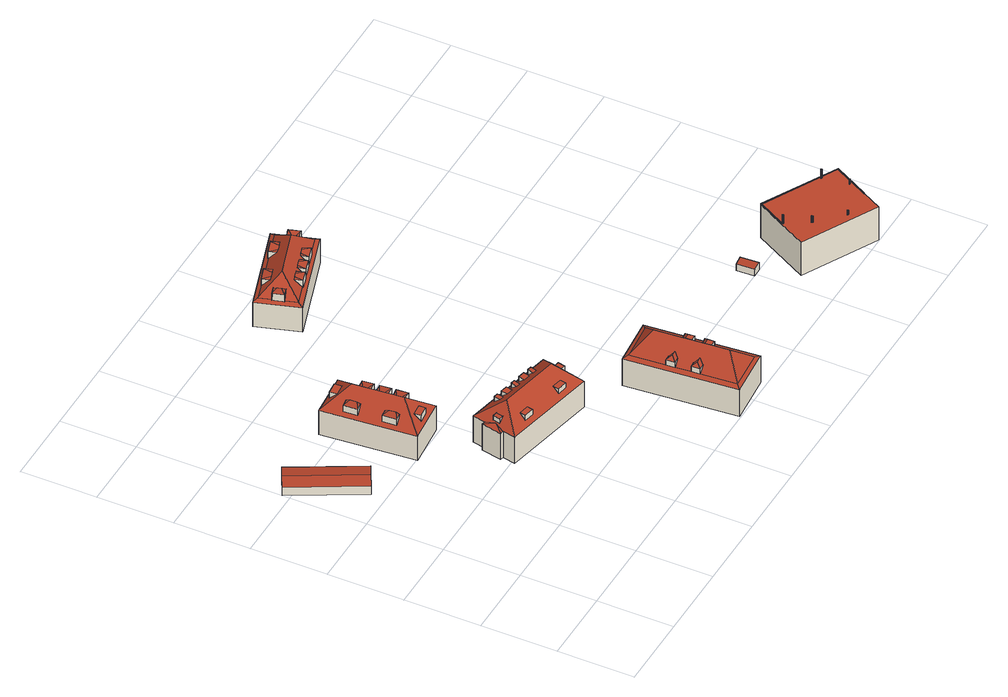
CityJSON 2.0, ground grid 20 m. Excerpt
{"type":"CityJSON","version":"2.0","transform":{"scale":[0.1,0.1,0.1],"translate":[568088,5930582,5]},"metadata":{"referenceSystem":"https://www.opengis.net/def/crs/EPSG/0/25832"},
"CityObjects":{
"building1":{"type":"Building","attributes":{"Grundfläche 2D":"149.293768","Grundhöhe NN":"5.543"},"geometry":[{"type":"Solid","lod":"3","boundaries":[[[[0,1,2,3]],[[4,1,0,5]],[[3,2,6,7]],[[5,0,3,7,8]],[[4,5,8,9]],[[6,2,1,4,9]],[[7,6,9,8]]]],"semantics":{"surfaces":[{"type":"RoofSurface"},{"type":"WallSurface"},{"type":"GroundSurface"}],"values":[[0,0,1,1,1,1,2]]}}]},
"building2":{"type":"Building","attributes":{"Grundfläche 2D":"288.380014","Grundhöhe NN":"5.388"},"children":["building2-1","building2-2"],"geometry":[{"type":"Solid","lod":"3","boundaries":[[[[10,11,12,13]],[[11,14,12]],[[15,10,13]],[[16,17,18,19]],[[17,20,18]],[[21,16,19]],[[22,23,24,25]],[[23,26,24]],[[27,22,25]],[[28,29,30,31]],[[29,32,30]],[[33,28,31]],[[34,35,36,37]],[[35,38,36]],[[39,34,37]],[[40,41,42,43],[44,45,26,23,22,27],[14,11,10,15,46,47]],[[43,42,48]],[[49,41,40]],[[49,48,42,41],[50,51,38,35,34,39],[28,33,52,53,32,29],[20,17,16,21,54,55]],[[13,12,47,46]],[[13,46,15]],[[14,47,12]],[[55,54,19,18]],[[54,21,19]],[[18,20,55]],[[45,44,25,24]],[[44,27,25]],[[45,24,26]],[[31,30,53,52]],[[31,52,33]],[[32,53,30]],[[37,36,51,50]],[[37,50,39]],[[38,51,36]],[[56,57,40,43]],[[57,58,49,40]],[[58,59,48,49]],[[59,56,43,48]],[[59,58,57,56]]]],"semantics":{"surfaces":[{"type":"RoofSurface"},{"type":"WallSurface"},{"type":"GroundSurface"}],"values":[[0,0,0,0,0,0,0,0,0,0,0,0,0,0,0,0,0,0,0,1,1,1,1,1,1,1,1,1,1,1,1,1,1,1,1,1,1,1,2]]}}]},
"building2-1":{"type":"BuildingInstallation","parents":["building2"],"geometry":[{"type":"MultiSurface","lod":"3","boundaries":[[[60,61,62,63]],[[61,64,62]],[[63,65,60]],[[61,60,65,64]]],"semantics":{"surfaces":[{"type":"RoofSurface"},{"type":"WallSurface"}],"values":[0,1,1,1]}}]},
"building2-2":{"type":"BuildingInstallation","parents":["building2"],"geometry":[{"type":"MultiSurface","lod":"3","boundaries":[[[66,67,68,69]],[[67,70,68]],[[69,71,66]],[[67,66,71,70]]],"semantics":{"surfaces":[{"type":"RoofSurface"},{"type":"WallSurface"}],"values":[0,1,1,1]}}]},
"building3":{"type":"Building","attributes":{"Grundfläche 2D":"319.595592","Grundhöhe NN":"5.676"},"children":["building3-1","building3-2","building3-3","building3-4","building3-5","building3-6","building3-7","building3-8","building3-9"],"geometry":[{"type":"Solid","lod":"3","boundaries":[[[[72,73,74,75,76,77]],[[78,77,76,79]],[[75,80,79,76]],[[81,73,72]],[[82,73,81]],[[74,73,82]],[[78,79,80]],[[83,84,72,77]],[[84,85,81,72]],[[85,86,82,81]],[[86,87,74,82]],[[87,88,75,74]],[[88,89,80,75]],[[89,90,78,80]],[[90,83,77,78]],[[86,85,84,83,90,89,88,87]]]],"semantics":{"surfaces":[{"type":"RoofSurface"},{"type":"WallSurface"},{"type":"GroundSurface"}],"values":[[0,0,0,0,0,0,0,1,1,1,1,1,1,1,1,2]]}}]},
"building3-1":{"type":"BuildingInstallation","parents":["building3"],"geometry":[{"type":"MultiSurface","lod":"3","boundaries":[[[91,92,93,94]],[[94,95,91]],[[92,91,95,96]],[[92,96,93]]],"semantics":{"surfaces":[{"type":"RoofSurface"},{"type":"WallSurface"}],"values":[0,1,1,1]}}]},
"building3-2":{"type":"BuildingInstallation","parents":["building3"],"geometry":[{"type":"MultiSurface","lod":"3","boundaries":[[[97,98,99,100]],[[98,101,99]],[[100,102,97]],[[98,97,102,101]]],"semantics":{"surfaces":[{"type":"RoofSurface"},{"type":"WallSurface"}],"values":[0,1,1,1]}}]},
"building3-3":{"type":"BuildingInstallation","parents":["building3"],"geometry":[{"type":"MultiSurface","lod":"3","boundaries":[[[103,104,105,106]],[[104,107,105]],[[106,108,103]],[[104,103,108,107]]],"semantics":{"surfaces":[{"type":"RoofSurface"},{"type":"WallSurface"}],"values":[0,1,1,1]}}]},
"building3-4":{"type":"BuildingInstallation","parents":["building3"],"geometry":[{"type":"MultiSurface","lod":"3","boundaries":[[[109,110,111,112]],[[110,113,111]],[[112,114,109]],[[110,109,114,113]]],"semantics":{"surfaces":[{"type":"RoofSurface"},{"type":"WallSurface"}],"values":[0,1,1,1]}}]},
"building3-5":{"type":"BuildingInstallation","parents":["building3"],"geometry":[{"type":"MultiSurface","lod":"3","boundaries":[[[115,116,117,118]],[[116,119,117]],[[118,120,115]],[[116,115,120,119]]],"semantics":{"surfaces":[{"type":"RoofSurface"},{"type":"WallSurface"}],"values":[0,1,1,1]}}]},
"building3-6":{"type":"BuildingInstallation","parents":["building3"],"geometry":[{"type":"MultiSurface","lod":"3","boundaries":[[[121,122,123,124,125]],[[126,127,123,122,128]],[[124,123,127]],[[122,121,128]]],"semantics":{"surfaces":[{"type":"RoofSurface"},{"type":"WallSurface"}],"values":[0,1,1,1]}}]},
"building3-7":{"type":"BuildingInstallation","parents":["building3"],"geometry":[{"type":"MultiSurface","lod":"3","boundaries":[[[129,130,131,132]],[[130,133,131]],[[132,134,129]],[[130,129,134,133]]],"semantics":{"surfaces":[{"type":"RoofSurface"},{"type":"WallSurface"}],"values":[0,1,1,1]}}]},
"building3-8":{"type":"BuildingInstallation","parents":["building3"],"geometry":[{"type":"MultiSurface","lod":"3","boundaries":[[[135,136,137,138]],[[136,139,137]],[[138,140,135]],[[136,135,140,139]]],"semantics":{"surfaces":[{"type":"RoofSurface"},{"type":"WallSurface"}],"values":[0,1,1,1]}}]},
"building3-9":{"type":"BuildingInstallation","parents":["building3"],"geometry":[{"type":"MultiSurface","lod":"3","boundaries":[[[141,142,143,144]],[[142,145,143]],[[144,146,141]],[[142,141,146,145]]],"semantics":{"surfaces":[{"type":"RoofSurface"},{"type":"WallSurface"}],"values":[0,1,1,1]}}]},
"building4":{"type":"Building","attributes":{"Grundfläche 2D":"383.392573","Grundhöhe NN":"5.978"},"children":["building4-1","building4-2"],"geometry":[{"type":"Solid","lod":"3","boundaries":[[[[147,148,149,150]],[[151,147,150]],[[147,151,152,148]],[[153,154,155]],[[154,156,157,155]],[[158,154,153]],[[154,158,159,156]],[[160,161,162,163,164,165,166,167,168]],[[169,165,164,170]],[[166,171,172,167]],[[173,174,175,172,171,169,170,176]],[[174,173,176,170,177,178,172,175]],[[152,168,167,178,177,164,163,157,156,159,161,160,149,148]],[[177,170,164]],[[178,167,172]],[[160,168,151,150]],[[168,152,151]],[[150,149,160]],[[163,162,153,155]],[[162,161,158,153]],[[159,158,161]],[[163,155,157]],[[179,180,166,165]],[[180,181,171,166]],[[181,182,169,171]],[[182,179,165,169]],[[182,181,180,179]]]],"semantics":{"surfaces":[{"type":"RoofSurface"},{"type":"WallSurface"},{"type":"GroundSurface"}],"values":[[0,0,0,0,0,0,0,0,0,0,0,0,0,0,0,1,1,1,1,1,1,1,1,1,1,1,2]]}}]},
"building4-1":{"type":"BuildingInstallation","parents":["building4"],"geometry":[{"type":"MultiSurface","lod":"3","boundaries":[[[183,184,185,186]],[[184,183,187]],[[187,183,186,188]],[[184,176,185]],[[188,173,187]],[[184,187,173,176]]],"semantics":{"surfaces":[{"type":"RoofSurface"},{"type":"WallSurface"}],"values":[0,0,0,1,1,1]}}]},
"building4-2":{"type":"BuildingInstallation","parents":["building4"],"geometry":[{"type":"MultiSurface","lod":"3","boundaries":[[[189,190,191,192]],[[190,189,193]],[[193,189,192,194]],[[190,174,191]],[[194,175,193]],[[190,193,175,174]]],"semantics":{"surfaces":[{"type":"RoofSurface"},{"type":"WallSurface"}],"values":[0,0,0,1,1,1]}}]},
"building5":{"type":"Building","attributes":{"Grundfläche 2D":"291.549424","Grundhöhe NN":"5.893"},"children":["building5-1","building5-2"],"geometry":[{"type":"Solid","lod":"3","boundaries":[[[[195,196,197,198]],[[199,196,195,200]],[[201,199,200,202]],[[203,204,205,206]],[[205,204,207]],[[206,208,203]],[[209,210,211,212]],[[211,210,213]],[[209,212,214,215]],[[216,217,218,219]],[[218,217,220]],[[219,221,216]],[[222,223,224,225]],[[226,223,222,227]],[[228,226,227,229]],[[230,231,232,233,234,235,236,237,238,239,240,241,242,243,244,245]],[[246,247,248,231,230,249]],[[250,233,232,251,252,253]],[[254,255,256,257,258,259,260,252,251,248,247,261]],[[207,204,203,208,242,241,220,217,216,221,238,237,213,210,209,215,234,233,262,263,230,245]],[[260,202,200,195,198,257,256,229,227,222,225,261,247,263,262,252]],[[249,230,263,247,246]],[[253,252,262,233,250]],[[198,197,196,258,257]],[[199,201,202,260,259]],[[196,199,259,258]],[[244,243,206,205]],[[208,206,243,242]],[[205,207,245,244]],[[236,235,212,211]],[[215,214,212,235,234]],[[211,213,237,236]],[[240,239,219,218]],[[221,219,239,238]],[[218,220,241,240]],[[225,224,223,254,261]],[[226,228,229,256,255]],[[223,226,255,254]],[[264,265,232,231]],[[265,266,251,232]],[[266,267,248,251]],[[267,264,231,248]],[[267,266,265,264]]]],"semantics":{"surfaces":[{"type":"RoofSurface"},{"type":"WallSurface"},{"type":"GroundSurface"}],"values":[[0,0,0,0,0,0,0,0,0,0,0,0,0,0,0,0,0,0,0,0,0,0,0,1,1,1,1,1,1,1,1,1,1,1,1,1,1,1,1,1,1,1,2]]}}]},
"building5-1":{"type":"BuildingInstallation","parents":["building5"],"geometry":[{"type":"MultiSurface","lod":"3","boundaries":[[[268,269,270]],[[271,268,270,272]],[[271,272,273]],[[269,268,274,249]],[[271,273,246,275]],[[275,274,268,271]]],"semantics":{"surfaces":[{"type":"RoofSurface"},{"type":"WallSurface"}],"values":[0,0,0,1,1,1]}}]},
"building5-2":{"type":"BuildingInstallation","parents":["building5"],"geometry":[{"type":"MultiSurface","lod":"3","boundaries":[[[276,277,278,279]],[[280,277,276,281]],[[282,280,281,283]],[[279,278,277,284,253]],[[280,282,283,250,285]],[[277,280,285,284]]],"semantics":{"surfaces":[{"type":"RoofSurface"},{"type":"WallSurface"}],"values":[0,0,0,1,1,1]}}]},
"building6":{"type":"Building","attributes":{"Grundfläche 2D":"11.713839","Grundhöhe NN":"5.626"},"geometry":[{"type":"Solid","lod":"3","boundaries":[[[[286,287,288,289]],[[290,291,289,288]],[[291,292,286,289]],[[292,293,287,286]],[[293,290,288,287]],[[293,292,291,290]]]],"semantics":{"surfaces":[{"type":"RoofSurface"},{"type":"WallSurface"},{"type":"GroundSurface"}],"values":[[0,1,1,1,1,2]]}}]},
"building7":{"type":"Building","attributes":{"Grundfläche 2D":"362.499820","Grundhöhe NN":"5.541"},"children":["building7-1","building7-2","building7-3","building7-4","building7-5","building7-6"],"geometry":[{"type":"Solid","lod":"3","boundaries":[[[[294,295,296,297,298,299]],[[294,299,300,301]],[[296,295,294,301,302]],[[297,296,302,303]],[[299,298,297,303,300]],[[303,302,301,300]]]],"semantics":{"surfaces":[{"type":"RoofSurface"},{"type":"WallSurface"},{"type":"GroundSurface"}],"values":[[0,1,1,1,1,2]]}}]},
"building7-1":{"type":"BuildingInstallation","parents":["building7"],"geometry":[{"type":"MultiSurface","lod":"3","boundaries":[[[304,305,306,307,308,309,310,311]],[[312,313,304,311]],[[313,314,305,304]],[[314,315,306,305]],[[315,316,307,306]],[[316,317,308,307]],[[317,318,309,308]],[[318,319,310,309]],[[319,312,311,310]]],"semantics":{"surfaces":[{"type":"RoofSurface"},{"type":"WallSurface"}],"values":[0,1,1,1,1,1,1,1,1]}}]},
"building7-2":{"type":"BuildingInstallation","parents":["building7"],"geometry":[{"type":"MultiSurface","lod":"3","boundaries":[[[320,321,322,323,324,325,326,327,328,329,330,331,332,333,334,335]],[[320,335,336,337]],[[321,320,337,338]],[[322,321,338,339]],[[323,322,339,340]],[[324,323,340,341]],[[325,324,341,342]],[[326,325,342,343]],[[327,326,343,344]],[[328,327,344,345]],[[329,328,345,346]],[[330,329,346,347]],[[331,330,347,348]],[[332,331,348,349]],[[333,332,349,350]],[[334,333,350,351]],[[335,334,351,336]]],"semantics":{"surfaces":[{"type":"RoofSurface"},{"type":"WallSurface"}],"values":[0,1,1,1,1,1,1,1,1,1,1,1,1,1,1,1,1]}}]},
"building7-3":{"type":"BuildingInstallation","parents":["building7"],"geometry":[{"type":"MultiSurface","lod":"3","boundaries":[[[352,353,354,355,356,357,358,359,360,361]],[[362,363,352,361]],[[363,364,353,352]],[[364,365,354,353]],[[365,366,355,354]],[[366,367,356,355]],[[357,356,367,368]],[[368,369,358,357]],[[369,370,359,358]],[[370,371,360,359]],[[371,362,361,360]]],"semantics":{"surfaces":[{"type":"RoofSurface"},{"type":"WallSurface"}],"values":[0,1,1,1,1,1,1,1,1,1,1]}}]},
"building7-4":{"type":"BuildingInstallation","parents":["building7"],"geometry":[{"type":"MultiSurface","lod":"3","boundaries":[[[372,373,374,375,376,377,378,379]],[[295,296,376,375]],[[296,297,377,376]],[[378,377,297,298]],[[298,380,379,378]],[[372,379,380,381]],[[381,382,373,372]],[[382,383,374,373]],[[383,295,375,374]]],"semantics":{"surfaces":[{"type":"RoofSurface"},{"type":"WallSurface"}],"values":[0,1,1,1,1,1,1,1,1]}}]},
"building7-5":{"type":"BuildingInstallation","parents":["building7"],"geometry":[{"type":"MultiSurface","lod":"3","boundaries":[[[384,385,386,387,388,389,390,391,392,393,394]],[[394,393,395,396]],[[384,394,396,397]],[[385,384,397,398]],[[386,385,398,399]],[[387,386,399,400]],[[388,387,400,401]],[[389,388,401,402]],[[390,389,402,403]],[[391,390,403,404]],[[392,391,404,405]],[[393,392,405,395]]],"semantics":{"surfaces":[{"type":"RoofSurface"},{"type":"WallSurface"}],"values":[0,1,1,1,1,1,1,1,1,1,1,1]}}]},
"building7-6":{"type":"BuildingInstallation","parents":["building7"],"geometry":[{"type":"MultiSurface","lod":"3","boundaries":[[[406,407,408,409,410,411,412,413,414,415,416,417]],[[418,419,407,406]],[[419,420,408,407]],[[420,421,409,408]],[[421,422,410,409]],[[422,423,411,410]],[[423,424,412,411]],[[424,425,413,412]],[[425,426,414,413]],[[426,427,415,414]],[[427,428,416,415]],[[428,429,417,416]],[[429,418,406,417]]],"semantics":{"surfaces":[{"type":"RoofSurface"},{"type":"WallSurface"}],"values":[0,1,1,1,1,1,1,1,1,1,1,1,1]}}]}
},
"vertices":[
[32,837,35],[130,655,35],[162,672,30],[64,854,30],[99,638,30],[1,820,30],[162,672,5],[64,854,5],[1,820,5],[99,638,5],
[281,667,106],[279,683,106],[257,691,104],[260,654,104],[277,693,104],[280,656,104],[326,777,106],[327,763,106],[349,758,104],[346,788,104],[329,756,104],[326,786,104],[272,764,106],[270,781,106],[248,788,104],[251,751,104],[268,790,104],[271,753,104],[330,734,106],[331,720,106],[353,715,104],[350,745,104],[333,713,104],[330,743,104],[333,692,106],[335,678,106],[357,673,104],[354,703,104],[337,671,104],[334,701,104],[256,597,78],[309,660,131],[297,791,131],[233,843,78],[251,751,86],[248,788,86],[260,654,86],[257,691,86],[349,854,78],[372,608,78],[354,703,86],[357,673,86],[350,745,86],[353,715,86],[346,788,86],[349,758,86],[233,843,4],[256,597,4],[372,608,4],[349,854,4],
[307,841,104],[276,838,104],[278,818,104],[308,821,104],[276,838,86],[307,841,86],
[298,610,104],[328,613,104],[327,632,104],[296,630,104],[328,613,86],[298,610,86],
[364,478,86],[365,450,93],[353,424,86],[346,391,86],[403,441,138],[371,511,86],[623,458,86],[565,407,138],[598,338,86],[355,480,86],[343,426,86],[371,511,7],[364,478,7],[355,480,7],[343,426,7],[353,424,7],[346,391,7],[598,338,7],[623,458,7],
[599,390,111],[603,409,111],[591,411,111],[587,393,111],[599,390,96],[603,409,96],
[521,366,111],[547,361,111],[551,378,111],[524,383,111],[547,361,96],[521,366,95],
[472,477,111],[454,481,111],[450,464,111],[468,460,111],[454,481,96],[472,477,96],
[440,484,111],[429,486,111],[426,469,111],[437,467,111],[429,486,96],[440,484,96],
[560,458,111],[549,461,111],[545,444,111],[556,442,111],[549,461,96],[560,458,96],
[381,456,110],[369,458,110],[365,440,110],[377,437,110],[379,447,110],[367,449,96],[365,440,96],[369,458,96],
[401,391,111],[428,386,111],[432,403,111],[405,408,111],[428,386,95],[401,391,96],
[500,471,111],[489,473,111],[485,456,111],[496,454,111],[489,473,96],[500,471,96],
[535,464,111],[517,468,111],[513,451,111],[531,447,111],[517,468,96],[535,464,96],
[819,181,122],[804,180,122],[816,169,111],[832,170,111],[830,194,111],[814,192,111],[835,140,111],[824,132,122],[836,121,111],[808,131,122],[821,120,111],[834,145,111],[819,143,111],[832,170,96],[834,145,96],[835,140,96],[836,121,96],[845,21,96],[859,12,91],[832,305,91],[821,294,96],[830,194,96],[729,0,91],[741,12,96],[703,293,91],[717,284,96],[731,128,96],[727,167,96],[725,191,96],[733,105,96],[790,58,145],[772,247,145],[859,12,10],[832,305,10],[703,293,10],[729,0,10],
[743,117,121],[733,105,111],[749,106,111],[759,119,121],[731,128,111],[747,130,111],
[738,180,121],[727,167,111],[743,169,111],[753,181,121],[725,191,111],[741,192,111],
[666,1171,110],[648,1189,109],[649,1188,109],[655,1169,109],[684,1201,109],[679,1175,110],[685,1200,109],[691,1180,109],[608,1097,110],[597,1093,110],[595,1069,109],[624,1078,109],[588,1090,109],[617,1099,109],[690,1123,110],[678,1119,110],[676,1095,109],[706,1104,109],[670,1116,109],[705,1106,109],[699,1125,109],[649,1110,110],[637,1107,110],[635,1082,109],[664,1091,109],[629,1103,109],[658,1112,109],[573,1142,110],[555,1159,109],[556,1159,109],[562,1139,109],[591,1171,109],[587,1146,110],[592,1170,109],[598,1151,109],[541,1054,89],[534,1040,83],[771,1115,83],[758,1122,89],[705,1106,89],[706,1104,88],[676,1095,88],[676,1096,89],[664,1093,89],[664,1091,88],[635,1082,88],[635,1083,89],[623,1080,89],[624,1078,88],[595,1069,88],[594,1070,89],[522,1114,89],[512,1145,89],[499,1152,83],[531,1085,89],[748,1154,89],[736,1227,83],[729,1214,89],[739,1183,89],[555,1159,88],[591,1171,88],[592,1170,89],[649,1188,89],[648,1189,88],[684,1201,88],[685,1200,89],[556,1159,89],[698,1153,137],[572,1113,137],[534,1040,9],[771,1115,9],[736,1227,9],[499,1152,9],
[530,1084,109],[550,1091,109],[548,1101,110],[521,1113,109],[545,1110,110],[541,1120,109],[530,1084,88],[521,1113,88],
[722,1165,110],[740,1183,109],[739,1183,109],[720,1177,109],[749,1154,109],[724,1157,110],[748,1154,109],[729,1148,109],[740,1183,88],[749,1154,88],
[1192,199,26],[1217,200,28],[1214,248,28],[1190,246,26],[1214,248,6],[1190,246,6],[1192,199,6],[1217,200,6],
[1438,1,107],[1466,53,106],[1516,147,106],[1322,250,106],[1283,178,106],[1244,104,107],[1244,104,5],[1438,1,5],[1516,147,5],[1322,250,5],
[1481,98,120],[1482,98,120],[1482,99,120],[1482,100,120],[1481,100,120],[1480,100,120],[1480,99,120],[1480,98,120],[1480,98,106],[1481,98,106],[1482,98,106],[1482,99,106],[1482,100,106],[1481,100,106],[1480,100,106],[1480,99,106],
[1320,113,124],[1320,112,124],[1321,113,124],[1322,113,124],[1322,114,124],[1322,115,124],[1322,116,124],[1321,116,124],[1321,117,124],[1320,117,124],[1319,116,124],[1318,116,124],[1318,115,124],[1318,114,124],[1318,113,124],[1319,113,124],[1319,113,107],[1320,113,107],[1320,112,107],[1321,113,107],[1322,113,107],[1322,114,107],[1322,115,107],[1322,116,107],[1321,116,107],[1321,117,107],[1320,117,107],[1319,116,107],[1318,116,107],[1318,115,107],[1318,114,107],[1318,113,107],
[1285,171,133],[1286,171,133],[1286,172,133],[1286,173,133],[1286,174,133],[1285,174,133],[1284,174,133],[1284,173,133],[1284,172,133],[1284,171,133],[1284,171,106],[1285,171,106],[1286,171,106],[1286,172,106],[1286,173,106],[1286,174,106],[1285,174,106],[1284,174,106],[1284,173,106],[1284,172,106],
[1323,248,108],[1514,147,108],[1464,53,108],[1466,53,108],[1516,147,108],[1322,250,108],[1283,178,108],[1285,177,108],[1285,177,106],[1323,248,106],[1514,147,106],[1464,53,106],
[1382,51,120],[1382,52,120],[1382,53,120],[1382,54,120],[1381,54,120],[1380,54,120],[1380,53,120],[1379,53,120],[1379,52,120],[1380,51,120],[1381,51,120],[1380,51,107],[1381,51,107],[1382,51,107],[1382,52,107],[1382,53,107],[1382,54,107],[1381,54,107],[1380,54,107],[1380,53,107],[1379,53,107],[1379,52,107],
[1469,166,132],[1470,166,132],[1471,166,132],[1471,167,132],[1471,168,132],[1470,168,132],[1470,169,132],[1469,169,132],[1469,168,132],[1468,168,132],[1468,167,132],[1468,166,132],[1469,166,106],[1470,166,106],[1471,166,106],[1471,167,106],[1471,168,106],[1470,168,106],[1470,169,106],[1469,169,106],[1469,168,106],[1468,168,106],[1468,167,106],[1468,166,106]
]}
